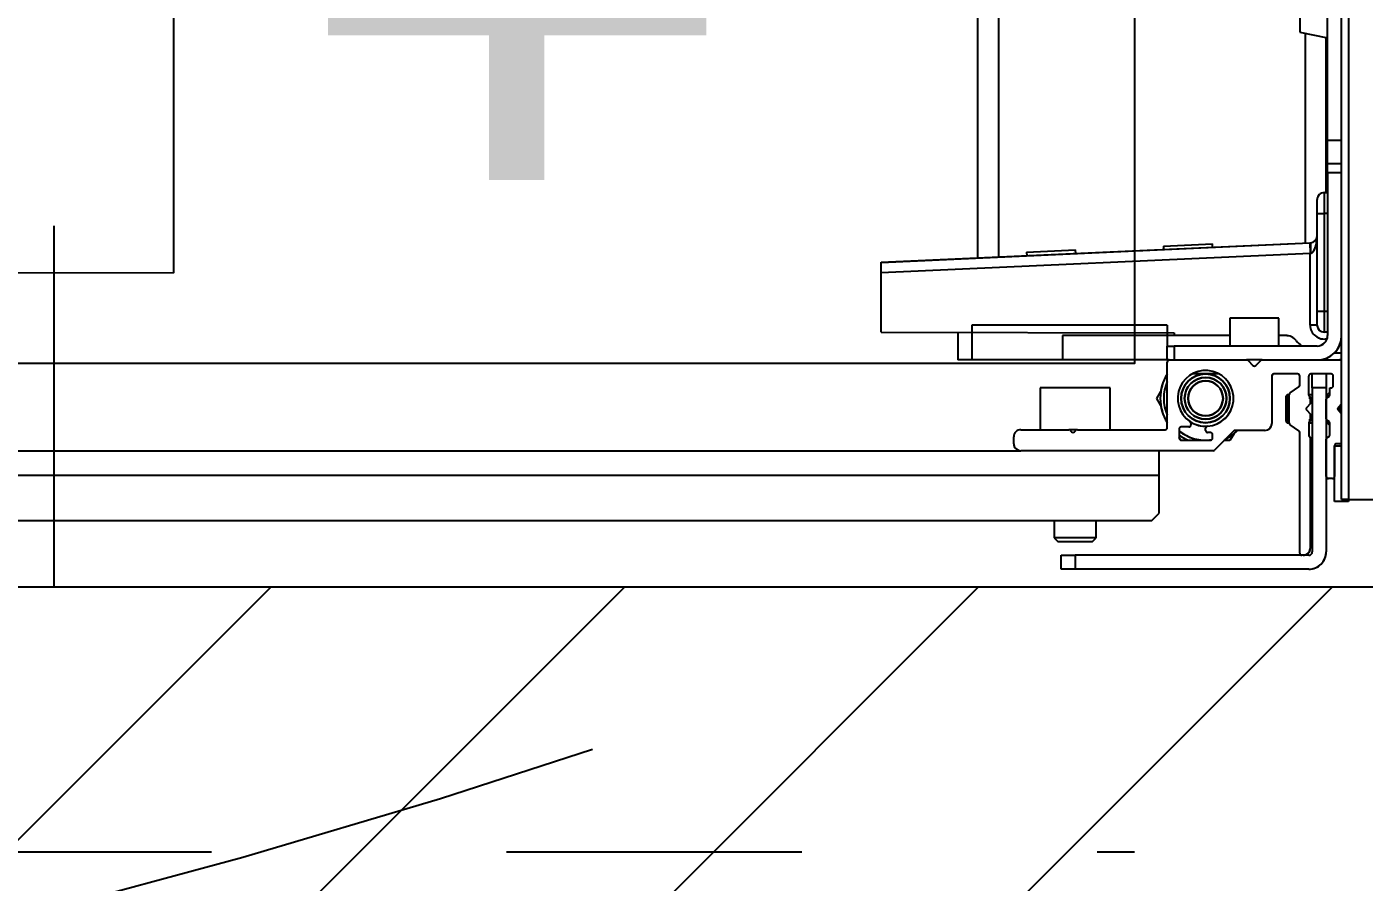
# Model space of a CAD drawing. Extents: x -2932 to 12371, y 2178 to 6224.
# Drawn here: x 5270.55 to 5289.73, y 4296.15 to 4308.42 of the extents above; entities that cross this region are included whole.
import ezdxf
from ezdxf import colors
from ezdxf.entities.mleader import LeaderData, LeaderLine
from ezdxf.math import Vec2, Vec3

# ---------------------------------------------------------------- set-up
doc = ezdxf.new("R2010")
doc.units = 0
doc.header["$PDMODE"] = 67
for name, pattern in [('ACAD_ISO02W100', [15, 12, -3]), ('prlm_ef', [0.165, 0.1, -0.065]), ('prlm_vmc', [0.282222, 0.141111, -0.141111]), ('Style de ligne -1', [0.41664, 0.20828, -0.20836])]:
    doc.linetypes.add(name, pattern=pattern)
doc.layers.get('0').update_dxf_attribs({"color": 252})
doc.layers.add('_GAZELEC-BOITE INCORPO', color=36, linetype='Continuous', lineweight=18)
doc.layers.add('_GAZELEC-RESERVATION', color=1, linetype='Continuous', lineweight=18)
for name, color, linetype in [('_GAZELEC-EAU CHAUDE', 1, 'Continuous'), ('B aménagement intérieur', 252, 'Continuous'), ('B GÈnÈral_Hatch', 252, 'Continuous'), ('B Général', 252, 'Continuous'), ('C ANNOTATIONS-prestations', 252, 'Continuous'), ('GAZ-GAZ N-1', 202, 'Continuous'), ('MTI900_Alu', 252, 'Continuous'), ('prlm-CHAUFF', 30, 'Continuous'), ('prlm-EAU-EF', 161, 'Continuous'), ('prlm-MOD', 64, 'Continuous')]:
    doc.layers.add(name, color=color, linetype=linetype)
doc.layers.add('prlm-ZEROPLOT', color=254, linetype='Continuous', plot=False)
doc.styles.add('Arial', font='arial.ttf')
doc.styles.add('prlm-chauff', font='trebucbi.ttf', dxfattribs={"height": 18})
doc.styles.get("Standard").update_dxf_attribs({"font": 'isocp.shx', "height": 15})
doc.dimstyles.new('200', dxfattribs={"dimscale": 0.1, "dimtxt": 150, "dimasz": 25, "dimexe": 50, "dimexo": 50, "dimgap": 20, "dimtad": 1, "dimdec": 0, "dimdsep": 46, "dimtxsty": 'Arial', "dimblk1": 'DOTBLANK', "dimblk2": 'DOTBLANK', "dimsah": 1, "dimcen": 25, "dimclrd": 5, "dimclre": 5, "dimadec": 0, "dimazin": 0, "dimtfac": 1, "dimtdec": 0, "dimtmove": 0, "dimatfit": 3, "dimldrblk": 'DOTBLANK', "dimfxl": 50, "dimtolj": 1, "dimtzin": 0, "dimarcsym": 0})

# ---------------------------------------------------------------- blocks, each defined once
blk = doc.blocks.new('A n1.Groupe-6-1')
at = {"layer": 'B Général', "linetype": 'Style de ligne -1', "ltscale": 25.4, "flags": 128}
blk.add_lwpolyline([(-35.4, 7.6), (35.6, 7.6), (35.6, -32.4), (-35.4, -32.4)], close=True, dxfattribs=at)
blk = doc.blocks.new('A n1.WC-plan-PMR')
at = {"layer": 'B Général'}
blk.add_blockref('A n1.Groupe-6-1', (0, 0), dxfattribs=at)
blk = doc.blocks.new('A n1.T3 A 102 (2D)')
at = {"layer": 'B Général', "xscale": -1}
blk.add_blockref('A n1.WC-plan-PMR', (-390.925, -369.044), dxfattribs=at)
blk = doc.blocks.new('A n1.G 100_80')
at = {"layer": 'B Général', "linetype": 'Continuous', "flags": 128}
blk.add_lwpolyline([(9.5, -45), (9.5, 45), (48.52, 45), (48.52, -45)], close=True, dxfattribs=at)
at = {"layer": 'C ANNOTATIONS-prestations'}
for p, q in [((43.05, 44.75), (42.85, 44.75)), ((42.85, 44.75), (42.85, 44.55)), ((46.4, 44.75), (43.05, 44.75)), ((43.05, 44.55), (43.05, 44.75)), ((42.85, 44.55), (43.05, 44.55)), ((46.4, 44.55), (43.05, 44.55)), ((46.27, 44.52), (46.27, 42.791)), ((46.32, 44.55), (46.3, 44.55)), ((46.45, 42.15), (46.45, 44.5)), ((46.65, 42.15), (46.65, 44.5)), ((42.75, 44.3), (42.8, 44.35)), ((43.35, 44.3), (42.75, 44.3)), ((42.75, 44.05), (42.75, 44.3)), ((42.8, 44.35), (43.3, 44.35)), ((43.3, 44.35), (43.35, 44.3)), ((43.35, 44.3), (43.35, 44.05)), ((46.42, 42.855), (46.42, 44.45)), ((13.65, 44.05), (44.15, 44.05)), ((44.15, 44.05), (44.25, 43.95)), ((44.25, 43.4), (44.25, 43.95)), ((46.97, 43.78), (46.77, 43.78)), ((46.77, 43.78), (46.77, 42.98)), ((46.87, 43.75), (46.87, -43.75)), ((46.97, 43.75), (46.87, 43.75)), ((46.97, 43.75), (46.97, 43.78)), ((46.97, -43.75), (46.97, 43.75)), ((46.97, 43.75), (47.42, 43.75)), ((13.55, 43.4), (44.25, 43.4)), ((44.25, 43.05), (44.25, 43.4)), ((46.65, 43.42), (46.65, 42.885)), ((46.74, 43.45), (46.68, 43.45)), ((46.77, 42.98), (46.77, 43.42)), ((15.5, 43.05), (42.27, 43.05)), ((45.028, 43.05), (42.27, 43.05)), ((45.321, 42.769), (45.049, 43.041)), ((46.77, 42.98), (46.87, 42.98)), ((42.17, 42.95), (42.17, 42.85)), ((42.979, 42.759), (42.999, 42.779)), ((43.041, 42.779), (43.061, 42.759)), ((44.566, 42.9), (44.54, 42.854)), ((44.54, 42.74), (44.54, 42.87)), ((44.57, 42.9), (44.99, 42.9)), ((44.92, 42.76), (44.92, 42.729)), ((44.99, 42.79), (44.95, 42.79)), ((45.02, 42.87), (45.02, 42.82)), ((45.27, 42.906), (45.184, 42.906)), ((45.328, 42.806), (45.27, 42.906)), ((45.77, 42.76), (45.342, 42.76)), ((46.257, 42.766), (46.133, 42.679)), ((46.4, 42.653), (46.4, 42.827)), ((46.7, 42.826), (46.7, 42.654)), ((46.84, 42.95), (46.8, 42.95)), ((42.27, 42.75), (42.958, 42.75)), ((42.55, 42.15), (42.55, 42.75)), ((43.082, 42.75), (42.958, 42.75)), ((43.082, 42.75), (44.34, 42.75)), ((43.55, 42.75), (43.55, 42.15)), ((44.37, 42.72), (44.37, 41.78)), ((44.68, 42.71), (44.57, 42.71)), ((44.71, 42.657), (44.71, 42.68)), ((45.87, 41.98), (45.87, 42.66)), ((46.07, 42.63), (46.09, 42.65)), ((46.07, 42.27), (46.07, 42.63)), ((46.07, 42.607), (46.12, 42.607)), ((46.09, 42.25), (46.09, 42.65)), ((46.09, 42.65), (46.12, 42.65)), ((46.12, 42.654), (46.12, 42.246)), ((46.4, 42.65), (46.45, 42.65)), ((46.4, 42.607), (46.45, 42.607)), ((46.42, 42.521), (46.42, 42.625)), ((46.65, 42.595), (46.65, 42.31)), ((46.661, 42.651), (46.7, 42.69)), ((46.661, 42.618), (46.661, 42.651)), ((44.278, 42.4), (44.22, 42.3)), ((46.371, 42.471), (46.42, 42.521)), ((46.42, 42.379), (46.371, 42.429)), ((46.42, 42.28), (46.42, 42.379)), ((46.821, 42.471), (46.87, 42.521)), ((46.87, 42.379), (46.821, 42.429)), ((46.835, 42.414), (46.835, 42.486)), ((44.22, 42.3), (44.278, 42.2)), ((46.07, 42.293), (46.12, 42.293)), ((46.09, 42.25), (46.07, 42.27)), ((46.12, 42.25), (46.09, 42.25)), ((46.133, 42.221), (46.257, 42.134)), ((46.4, 42.293), (46.45, 42.293)), ((46.4, 42.252), (46.4, 41.98)), ((46.45, 42.25), (46.4, 42.25)), ((46.661, 42.25), (46.661, 42.287)), ((46.7, 42.21), (46.661, 42.25)), ((46.7, 42.251), (46.7, 42.15)), ((43.55, 42.15), (42.55, 42.15)), ((46.27, 42.109), (46.27, 41.98)), ((46.65, 42.15), (46.45, 42.15)), ((46.45, 42.15), (46.45, 41.95)), ((46.65, 41.95), (46.65, 42.15)), ((46.7, 42.15), (46.72, 42.15)), ((46.75, 42.12), (46.75, 41.98)), ((45.114, 41.95), (44.726, 41.95)), ((45.529, 41.759), (45.599, 41.829)), ((45.641, 41.829), (45.711, 41.759)), ((46.24, 41.95), (45.9, 41.95)), ((46.72, 41.95), (46.43, 41.95)), ((41.57, 41.75), (41.37, 41.75)), ((41.37, 41.354), (41.37, 41.75)), ((42.87, 41.75), (41.57, 41.75)), ((41.57, 41.25), (41.57, 41.75)), ((44.37, 41.75), (42.87, 41.75)), ((42.87, 41.4), (42.87, 41.75)), ((44.4, 41.75), (44.37, 41.75)), ((44.37, 41.75), (44.37, 41.55)), ((44.4, 41.75), (45.508, 41.75)), ((44.47, 41.55), (44.47, 41.75)), ((45.732, 41.75), (45.508, 41.75)), ((45.732, 41.75), (46.84, 41.75)), ((46.87, 41.65), (46.765, 41.65)), ((46.87, 41.75), (46.84, 41.75)), ((44.37, 41.4), (44.37, 41.55)), ((44.37, 41.55), (44.47, 41.55)), ((46.52, 41.55), (44.47, 41.55)), ((45.27, 41.15), (45.27, 41.55)), ((45.97, 41.55), (45.97, 41.15)), ((40.27, 41.351), (44.47, 41.36)), ((40.27, 41.351), (40.27, 40.5)), ((44.37, 41.25), (41.57, 41.25)), ((44.37, 41.4), (42.87, 41.4)), ((44.37, 41.25), (44.37, 41.4)), ((45.27, 41.4), (44.37, 41.4)), ((44.47, 41.36), (44.472, 41.4)), ((46.067, 41.4), (45.97, 41.4)), ((46.42, 41.25), (46.42, 40.221)), ((46.52, 41.25), (46.42, 41.25)), ((46.52, 41.25), (46.52, 41.05)), ((46.67, 41.35), (46.62, 41.35)), ((46.62, 41.05), (46.62, 41.35)), ((46.67, 39.067), (46.67, 41.4)), ((45.97, 41.15), (45.27, 41.15)), ((46.52, 41.05), (46.52, 39.65)), ((46.52, 41.05), (46.62, 41.05)), ((46.62, 41.05), (46.67, 41.05)), ((46.62, 39.65), (46.62, 41.05)), ((46.42, 40.221), (40.27, 40.5)), ((40.27, 40.5), (40.27, 40.35)), ((40.27, 40.35), (46.413, 40.071)), ((41.65, 2.775), (41.65, 40.287)), ((41.95, 2.775), (41.95, 40.274)), ((42.354, 40.205), (42.357, 40.255)), ((42.354, 40.205), (43.056, 40.173)), ((43.058, 40.223), (43.056, 40.173)), ((44.316, 40.116), (44.319, 40.166)), ((44.316, 40.116), (45.018, 40.084)), ((45.02, 40.134), (45.018, 40.084)), ((46.413, 40.071), (46.42, 40.221)), ((46.425, 40.22), (46.42, 40.221)), ((46.35, 37.066), (46.35, 40.074)), ((46.413, 40.071), (46.425, 40.07)), ((46.52, 39.65), (46.52, 39.45)), ((46.52, 39.65), (46.62, 39.65)), ((46.67, 39.65), (46.62, 39.65)), ((46.62, 39.35), (46.62, 39.65)), ((46.62, 39.35), (46.67, 39.35)), ((46.65, 39.35), (46.65, 37.126)), ((46.87, 39.067), (46.67, 39.067)), ((46.67, 39.067), (46.67, 38.932)), ((46.67, 38.932), (46.67, 38.6)), ((46.67, 38.932), (46.87, 38.932)), ((46.67, 38.6), (46.67, 34.5)), ((46.67, 38.6), (46.87, 38.6)), ((46.27, 37.05), (46.67, 37.13)), ((46.27, 36.6), (46.27, 37.05))]:
    blk.add_line(p, q, dxfattribs=at)
at = {"layer": 'C ANNOTATIONS-prestations', "flags": 128}
for points in [[(46.4, 44.75, -0.198912), (46.577, 44.677, -0.198912), (46.65, 44.5)], [(46.27, 44.52, -0.198912), (46.279, 44.541, -0.198912), (46.3, 44.55)], [(46.32, 44.55, -0.198912), (46.391, 44.521, -0.198912), (46.42, 44.45)], [(46.4, 44.55, -0.198912), (46.435, 44.535, -0.198912), (46.45, 44.5)], [(46.65, 43.42, -0.198912), (46.659, 43.441, -0.198912), (46.68, 43.45)], [(46.74, 43.45, -0.198912), (46.761, 43.441, -0.198912), (46.77, 43.42)], [(42.17, 42.95, -0.198912), (42.199, 43.021, -0.198912), (42.27, 43.05)], [(45.028, 43.05, -0.098491), (45.039, 43.048, -0.098491), (45.049, 43.041)], [(46.8, 42.95, -0.198912), (46.779, 42.959, -0.198912), (46.77, 42.98)], [(42.27, 42.75, -0.198912), (42.199, 42.779, -0.198912), (42.17, 42.85)], [(42.999, 42.779, -0.198912), (43.02, 42.788, -0.198912), (43.041, 42.779)], [(44.54, 42.87, -0.198912), (44.549, 42.891, -0.198912), (44.57, 42.9)], [(44.54, 42.764, -0.104675), (44.761, 42.879, -0.104675), (45.009, 42.893)], [(44.54, 42.827, -0.02871), (44.603, 42.867, -0.02871), (44.67, 42.9)], [(44.92, 42.76, -0.198912), (44.929, 42.781, -0.198912), (44.95, 42.79)], [(44.99, 42.9, -0.198912), (45.011, 42.891, -0.198912), (45.02, 42.87)], [(45.02, 42.82, -0.198912), (45.011, 42.799, -0.198912), (44.99, 42.79)], [(45.207, 42.883, -0.041018), (45.298, 42.829, -0.041018), (45.379, 42.76)], [(45.342, 42.76, -0.098491), (45.331, 42.762, -0.098491), (45.321, 42.769)], [(45.77, 42.76, -0.198912), (45.841, 42.731, -0.198912), (45.87, 42.66)], [(46.27, 42.791, -0.120588), (46.267, 42.777, -0.120588), (46.257, 42.766)], [(46.4, 42.827, -0.155096), (46.406, 42.844, -0.155096), (46.42, 42.855)], [(46.675, 42.855, -0.17724), (46.657, 42.866, -0.17724), (46.65, 42.885)], [(46.675, 42.855, -0.17724), (46.693, 42.845, -0.17724), (46.7, 42.826)], [(46.84, 42.95, -0.198912), (46.861, 42.941, -0.198912), (46.87, 42.92)], [(42.979, 42.759, -0.098491), (42.969, 42.752, -0.098491), (42.958, 42.75)], [(43.082, 42.75, -0.098491), (43.071, 42.752, -0.098491), (43.061, 42.759)], [(44.37, 41.954, -0.14145), (44.27, 42.3, -0.14145), (44.37, 42.646)], [(44.34, 42.75, -0.198912), (44.361, 42.741, -0.198912), (44.37, 42.72)], [(44.948, 42.699, -0.366532), (45.318, 42.338, -0.366532), (45.023, 41.914, -0.366532), (44.556, 42.135, -0.366532), (44.697, 42.632)], [(44.57, 42.71, -0.198912), (44.549, 42.719, -0.198912), (44.54, 42.74)], [(44.68, 42.71, -0.198912), (44.701, 42.701, -0.198912), (44.71, 42.68)], [(44.697, 42.632, -0.082935), (44.817, 42.687, -0.082935), (44.948, 42.699)], [(44.71, 42.657, -0.122946), (44.706, 42.643, -0.122946), (44.697, 42.632)], [(44.948, 42.699, -0.189855), (44.928, 42.709, -0.189855), (44.92, 42.729)], [(46.12, 42.654, -0.120588), (46.123, 42.668, -0.120588), (46.133, 42.679)], [(46.42, 42.625, -0.155096), (46.406, 42.636, -0.155096), (46.4, 42.653)], [(46.661, 42.651, -0.013224), (46.655, 42.65, -0.013224), (46.65, 42.65)], [(46.65, 42.595, -0.17724), (46.657, 42.614, -0.17724), (46.675, 42.625)], [(46.7, 42.654, -0.17724), (46.693, 42.635, -0.17724), (46.675, 42.625)], [(44.37, 42.06, -0.103148), (44.32, 42.3, -0.103148), (44.37, 42.54)], [(46.371, 42.429, -0.198912), (46.362, 42.45, -0.198912), (46.371, 42.471)], [(46.821, 42.429, -0.198912), (46.812, 42.45, -0.198912), (46.821, 42.471)], [(46.133, 42.221, -0.120588), (46.123, 42.232, -0.120588), (46.12, 42.246)], [(46.4, 42.252, -0.155096), (46.406, 42.269, -0.155096), (46.42, 42.28)], [(46.675, 42.28, -0.17724), (46.657, 42.291, -0.17724), (46.65, 42.31)], [(46.65, 42.25, -0.013224), (46.655, 42.25, -0.013224), (46.661, 42.25)], [(46.675, 42.28, -0.17724), (46.693, 42.27, -0.17724), (46.7, 42.251)], [(46.257, 42.134, -0.120588), (46.267, 42.123, -0.120588), (46.27, 42.109)], [(46.72, 42.15, -0.198912), (46.741, 42.141, -0.198912), (46.75, 42.12)], [(45.599, 41.829, -0.198912), (45.62, 41.838, -0.198912), (45.641, 41.829)], [(45.9, 41.95, -0.198912), (45.879, 41.959, -0.198912), (45.87, 41.98)], [(46.27, 41.98, -0.198912), (46.261, 41.959, -0.198912), (46.24, 41.95)], [(46.43, 41.95, -0.198912), (46.409, 41.959, -0.198912), (46.4, 41.98)], [(46.75, 41.98, -0.198912), (46.741, 41.959, -0.198912), (46.72, 41.95)], [(44.4, 41.75, -0.198912), (44.379, 41.759, -0.198912), (44.37, 41.78)], [(45.529, 41.759, -0.098491), (45.519, 41.752, -0.098491), (45.508, 41.75)], [(45.732, 41.75, -0.098491), (45.721, 41.752, -0.098491), (45.711, 41.759)], [(46.52, 41.75, -0.198912), (46.767, 41.648, -0.198912), (46.87, 41.4)], [(46.87, 41.78, -0.198912), (46.861, 41.759, -0.198912), (46.84, 41.75)], [(46.22, 41.472, -0.109774), (46.151, 41.419, -0.109774), (46.067, 41.4)], [(46.22, 41.472, -0.028434), (46.259, 41.513, -0.028434), (46.302, 41.55)], [(46.42, 41.25, -0.227222), (46.495, 41.406, -0.227222), (46.663, 41.445)], [(46.52, 41.55, -0.198912), (46.626, 41.506, -0.198912), (46.67, 41.4)], [(46.52, 41.25, -0.198912), (46.549, 41.321, -0.198912), (46.62, 41.35)], [(46.425, 40.07, -0.193016), (46.492, 40.04, -0.193016), (46.52, 39.97)], [(46.62, 39.35, -0.198912), (46.549, 39.379, -0.198912), (46.52, 39.45)]]:
    blk.add_lwpolyline(points, format="xyb", dxfattribs=at)
at = {"layer": 'C ANNOTATIONS-prestations'}
for radius in [0.35, 0.3, 0.25]:
    blk.add_circle((44.92, 42.3), radius, dxfattribs=at)
for points, knots in [([(46.425, 40.07), (46.424, 40.07), (46.424, 40.071), (46.424, 40.072), (46.423, 40.074), (46.422, 40.083), (46.422, 40.103), (46.422, 40.13), (46.423, 40.182), (46.424, 40.218), (46.424, 40.219), (46.425, 40.22)], [0, 0, 0, 1, 2, 3, 4, 5, 6, 7, 8, 8, 9, 9, 9]), ([(46.425, 40.22), (46.425, 40.22), (46.437, 40.218), (46.454, 40.206), (46.467, 40.191), (46.48, 40.171), (46.491, 40.146), (46.501, 40.117), (46.513, 40.068), (46.52, 40.004), (46.52, 39.975), (46.52, 39.972), (46.52, 39.97)], [0, 0, 0, 1, 2, 3, 4, 5, 6, 7, 8, 9, 9, 10, 10, 10])]:
    blk.add_open_spline(points, degree=2, knots=knots, dxfattribs=at)
blk = doc.blocks.new('xi.thema+')
at = {"layer": 'prlm-CHAUFF', "color": 0}
blk.add_lwpolyline([(-20.9, 0), (-20.9, 34.4), (20.9, 34.4), (20.9, 0)], close=True, dxfattribs=at)
at = {"layer": 'prlm-CHAUFF', "color": 7, "linetype": 'prlm_vmc', "ltscale": 30}
blk.add_lwpolyline([(27.9, 0), (27.9, 34.4)], dxfattribs=at)
at = {"layer": 'prlm-CHAUFF', "color": 0, "insert": (0, 25.539), "char_height": 8, "width": 7.19706, "attachment_point": 5, "style": 'prlm-chauff'}
blk.add_mtext('thema+', dxfattribs=at)
blk = doc.blocks.new('A n0.MTI900_Alu_390')
at = {"layer": 'MTI900_Alu', "color": 1, "linetype": 'Continuous'}
for p, q in [((-4.405, -0.415), (-4.405, -3.465)), ((-4.34, -0.405), (-4.34, -3.475)), ((-4.305, -0.6), (-4.305, -3.277)), ((-4.1351, -3.077), (-4.136, -3.497)), ((-4.1351, -3.077), (-4.05, -3.077)), ((-4.0221, -3.692), (-4.05, -3.077)), ((-4.05, -3.077), (-4.035, -3.077)), ((-4.035, -3.077), (-4.0071, -3.6913)), ((-4.175, -3.207), (-4.175, -3.187)), ((-4.1353, -3.187), (-4.175, -3.187)), ((-4.175, -3.337), (-4.175, -3.207)), ((-4.125, -3.207), (-4.175, -3.207)), ((-4.125, -3.487), (-4.125, -3.207)), ((-0.2775, -3.215), (-4.0287, -3.215)), ((-0.2775, -3.245), (-4.0274, -3.245)), ((-4.305, -3.5528), (-4.305, -3.277)), ((-4.295, -3.267), (-4.285, -3.267)), ((-4.275, -3.277), (-4.275, -3.3458)), ((-4.0205, -3.2854), (-4.0255, -3.2857)), ((-4.0205, -3.2854), (-4.0173, -3.3556)), ((-4.215, -3.305), (-4.275, -3.305)), ((-4.215, -3.405), (-4.215, -3.305)), ((-4.475, -3.355), (-4.475, -3.335)), ((-4.475, -3.335), (-4.455, -3.335)), ((-4.455, -3.335), (-4.455, -3.355)), ((-4.43, -3.325), (-4.435, -3.33)), ((-4.435, -3.33), (-4.435, -3.38)), ((-4.43, -3.385), (-4.43, -3.325)), ((-4.405, -3.325), (-4.43, -3.325)), ((-4.475, -3.69), (-4.475, -3.355)), ((-4.455, -3.355), (-4.475, -3.355)), ((-4.455, -3.69), (-4.455, -3.355)), ((-4.2759, -3.3479), (-4.2779, -3.3499)), ((-4.2779, -3.3541), (-4.2759, -3.3561)), ((-4.275, -3.3582), (-4.275, -3.3458)), ((-4.175, -3.487), (-4.175, -3.337)), ((-4.14, -3.337), (-4.175, -3.337)), ((-4.14, -3.487), (-4.14, -3.337)), ((-4.275, -3.3582), (-4.275, -3.484)), ((-4.0223, -3.3558), (-4.0173, -3.3556)), ((-4.435, -3.38), (-4.43, -3.385)), ((-4.43, -3.385), (-4.405, -3.385)), ((-4.275, -3.405), (-4.215, -3.405)), ((-4.405, -3.465), (-4.395, -3.475)), ((-4.34, -3.475), (-4.395, -3.475)), ((-4.305, -3.475), (-4.34, -3.475)), ((-4.272, -3.487), (-4.178, -3.487)), ((-4.24, -3.4778), (-4.23, -3.472)), ((-4.23, -3.472), (-4.22, -3.4778)), ((-4.175, -3.49), (-4.175, -3.487)), ((-4.175, -3.487), (-4.155, -3.487)), ((-4.14, -3.487), (-4.155, -3.487)), ((-4.155, -3.487), (-4.155, -3.497)), ((-4.125, -3.487), (-4.14, -3.487)), ((-4.14, -3.577), (-4.14, -3.487)), ((-4.0116, -3.4816), (-4.0166, -3.4819)), ((-4.0116, -3.4816), (-4.0084, -3.5518)), ((-4.29, -3.5066), (-4.2854, -3.504)), ((-4.29, -3.507), (-4.29, -3.549)), ((-4.274, -3.504), (-4.287, -3.504)), ((-4.271, -3.518), (-4.271, -3.507)), ((-4.175, -3.49), (-4.175, -3.6008)), ((-4.155, -3.497), (-4.175, -3.497)), ((-4.155, -3.702), (-4.155, -3.497)), ((-4.136, -3.497), (-4.14, -3.4972)), ((-4.2657, -3.521), (-4.268, -3.521)), ((-4.195, -3.5614), (-4.195, -3.5226)), ((-4.279, -3.549), (-4.279, -3.545)), ((-4.276, -3.542), (-4.2729, -3.542)), ((-4.2769, -3.5821), (-4.3041, -3.5549)), ((-4.287, -3.552), (-4.282, -3.552)), ((-4.0134, -3.552), (-4.0084, -3.5518)), ((-4.2906, -3.577), (-4.2906, -3.5684)), ((-4.2806, -3.5828), (-4.2906, -3.577)), ((-4.276, -3.627), (-4.276, -3.5842)), ((-4.115, -3.577), (-4.155, -3.577)), ((-4.115, -3.647), (-4.115, -3.577)), ((-4.1759, -3.6029), (-4.1829, -3.6099)), ((-4.175, -3.6232), (-4.175, -3.6008)), ((-4.1829, -3.6141), (-4.1759, -3.6211)), ((-4.175, -3.6232), (-4.175, -3.734)), ((-4.198, -3.637), (-4.266, -3.637)), ((-4.195, -3.674), (-4.195, -3.64)), ((-4.2654, -3.662), (-4.2246, -3.662)), ((-4.263, -3.657), (-4.265, -3.659)), ((-4.225, -3.659), (-4.265, -3.659)), ((-4.265, -3.659), (-4.265, -3.662)), ((-4.227, -3.657), (-4.263, -3.657)), ((-4.2607, -3.657), (-4.2607, -3.662)), ((-4.2293, -3.657), (-4.2293, -3.662)), ((-4.225, -3.659), (-4.227, -3.657)), ((-4.225, -3.662), (-4.225, -3.659)), ((-4.155, -3.647), (-4.115, -3.647)), ((-4.14, -3.6567), (-4.14, -3.647)), ((-4.455, -3.682), (-4.455, -3.68)), ((-4.452, -3.677), (-4.2791, -3.677)), ((-4.2766, -3.6757), (-4.2679, -3.6633)), ((-4.2221, -3.6633), (-4.2134, -3.6757)), ((-4.2109, -3.677), (-4.198, -3.677)), ((-3.705, -3.677), (-3.713, -3.717)), ((-3.66, -3.677), (-3.705, -3.677)), ((-4.215, -3.695), (-4.45, -3.695)), ((-4.2855, -3.692), (-4.445, -3.692)), ((-4.2653, -3.69), (-4.2827, -3.69)), ((-4.265, -3.69), (-4.265, -3.695)), ((-4.2521, -3.692), (-4.2625, -3.692)), ((-4.2607, -3.69), (-4.2607, -3.695)), ((-4.2471, -3.6871), (-4.2521, -3.692)), ((-4.2379, -3.692), (-4.2429, -3.6871)), ((-4.228, -3.692), (-4.2379, -3.692)), ((-4.2293, -3.69), (-4.2293, -3.695)), ((-4.2252, -3.69), (-4.198, -3.69)), ((-4.225, -3.695), (-4.225, -3.69)), ((-4.215, -3.715), (-4.215, -3.695)), ((-4.215, -3.695), (-4.195, -3.695)), ((-4.195, -3.722), (-4.195, -3.693)), ((-4.125, -3.692), (-4.0221, -3.692)), ((-4.125, -3.702), (-4.125, -3.692)), ((-4.0071, -3.6913), (-4.0221, -3.692)), ((-4.022, -3.6925), (-4.0221, -3.692)), ((-3.7066, -3.685), (-4.0074, -3.685)), ((-4.0071, -3.6913), (-4.007, -3.6925)), ((-4.215, -3.715), (-4.45, -3.715)), ((-4.345, -3.724), (-4.345, -3.718)), ((-4.342, -3.715), (-4.2885, -3.715)), ((-4.2651, -3.7161), (-4.269, -3.72)), ((-4.2618, -3.7161), (-4.2651, -3.7161)), ((-4.2595, -3.715), (-4.231, -3.715)), ((-4.2249, -3.7161), (-4.2287, -3.7161)), ((-4.221, -3.72), (-4.2249, -3.7161)), ((-4.195, -3.715), (-4.215, -3.715)), ((-3.9067, -3.717), (-4.14, -3.717)), ((-4.135, -3.717), (-4.135, -3.712)), ((-4.105, -3.712), (-4.135, -3.712)), ((-4.125, -3.702), (-4.105, -3.702)), ((-4.105, -3.702), (-3.965, -3.702)), ((-4.105, -3.702), (-4.105, -3.712)), ((-4.105, -3.712), (-4.105, -3.717)), ((-3.965, -3.712), (-4.105, -3.712)), ((-3.965, -3.702), (-3.945, -3.702)), ((-3.965, -3.702), (-3.965, -3.712)), ((-3.965, -3.717), (-3.965, -3.712)), ((-3.935, -3.712), (-3.965, -3.712)), ((-3.935, -3.712), (-3.935, -3.717)), ((-3.935, -3.715), (-3.7126, -3.715)), ((-3.9067, -3.737), (-3.9067, -3.717)), ((-3.9067, -3.717), (-3.8932, -3.717)), ((-3.8932, -3.717), (-3.86, -3.717)), ((-3.8932, -3.717), (-3.8932, -3.737)), ((-3.86, -3.717), (-3.45, -3.717)), ((-3.86, -3.717), (-3.86, -3.737)), ((-4.378, -3.747), (-4.378, -3.727)), ((-4.378, -3.727), (-4.298, -3.727)), ((-4.375, -3.737), (4.375, -3.737)), ((-4.375, -3.747), (-4.375, -3.737)), ((-4.298, -3.727), (-4.342, -3.727)), ((-4.298, -3.727), (-4.298, -3.737)), ((-4.295, -3.734), (-4.295, -3.73)), ((-4.2826, -3.72), (-4.2654, -3.72)), ((-4.2471, -3.7321), (-4.2521, -3.737)), ((-4.2414, -3.7335), (-4.2486, -3.7335)), ((-4.2379, -3.737), (-4.2429, -3.7321)), ((-4.2251, -3.72), (-4.215, -3.72)), ((-4.215, -3.72), (-4.215, -3.722)), ((-4.212, -3.725), (-4.198, -3.725)), ((-4.175, -3.737), (-4.175, -3.734)), ((-4.165, -3.737), (-4.165, -3.7265)), ((-4.375, -3.747), (-4.378, -3.747)), ((4.375, -3.747), (-4.375, -3.747)), ((-4.375, -3.747), (-4.375, -3.792))]:
    blk.add_line(p, q, dxfattribs=at)
for radius in [0.035, 0.03, 0.025]:
    blk.add_circle((-4.23, -3.542), radius, dxfattribs=at)
for centre, radius, start, end in [((-4.295, -3.277), 0.01, 90, 180), ((-4.285, -3.277), 0.01, 0, 90), ((-4.2758, -3.352), 0.003, 135, 225), ((-4.278, -3.3458), 0.003, 315, 0), ((-4.278, -3.3582), 0.003, 0, 45), ((-4.272, -3.484), 0.003, 180, 270), ((-4.23, -3.542), 0.065, 57.7958, 122.2042), ((-4.23, -3.542), 0.06, 66.4435, 113.5565), ((-4.178, -3.49), 0.003, 0, 90), ((-4.287, -3.507), 0.003, 90, 180), ((-4.23, -3.542), 0.06, 140.7035, 188.509), ((-4.23, -3.542), 0.065, 144.2242, 157.3801), ((-4.274, -3.507), 0.003, 0, 90), ((-4.23, -3.542), 0.04, 184.0006, 146.0728), ((-4.268, -3.518), 0.003, 180, 270), ((-4.23, -3.542), 0.04, 146.0728, 184.0006), ((-4.2657, -3.518), 0.003, 270, 326.0728), ((-4.276, -3.545), 0.003, 90, 180), ((-4.2729, -3.545), 0.003, 4.0006, 90), ((-4.302, -3.5528), 0.003, 180, 225), ((-4.287, -3.549), 0.003, 180, 270), ((-4.282, -3.549), 0.003, 270, 0), ((-4.23, -3.542), 0.065, 206.162, 224.9525), ((-4.279, -3.5842), 0.003, 0, 45), ((-4.178, -3.6008), 0.003, 315, 0), ((-4.1808, -3.612), 0.003, 135, 225), ((-4.178, -3.6232), 0.003, 0, 45), ((-4.266, -3.627), 0.01, 180, 270), ((-4.198, -3.64), 0.003, 0, 90), ((-4.2654, -3.665), 0.003, 90, 145.008), ((-4.2246, -3.665), 0.003, 34.992, 90), ((-4.16, -3.6567), 0.02, 309.8841, 0), ((-4.452, -3.68), 0.003, 90, 180), ((-4.2791, -3.674), 0.003, 270, 325.008), ((-4.2109, -3.674), 0.003, 214.992, 270), ((-4.198, -3.674), 0.003, 270, 0), ((-4.1151, -3.7104), 0.05, 129.8841, 142.9139), ((-4.45, -3.69), 0.025, 180, 270), ((-4.445, -3.682), 0.01, 180, 270), ((-4.45, -3.69), 0.005, 180, 270), ((-4.2827, -3.693), 0.003, 90, 160.5288), ((-4.2653, -3.693), 0.003, 19.4712, 90), ((-4.245, -3.6892), 0.003, 45, 135), ((-4.2252, -3.693), 0.003, 90, 160.5288), ((-4.198, -3.693), 0.003, 0, 90), ((-4.125, -3.712), 0.02, 90, 192.412), ((-3.997, -3.692), 0.01, 182.6026, 270), ((-4.342, -3.718), 0.003, 90, 180), ((-4.2885, -3.718), 0.003, 9.5941, 90), ((-4.2826, -3.717), 0.003, 189.5941, 270), ((-4.2654, -3.717), 0.003, 270, 350.4059), ((-4.275, -3.715), 0.01, 353.9388, 0), ((-4.2595, -3.718), 0.003, 90, 170.4059), ((-4.231, -3.718), 0.003, 9.5941, 90), ((-4.2251, -3.717), 0.003, 189.5941, 270), ((-4.215, -3.715), 0.01, 180, 186.0612), ((-4.14, -3.702), 0.035, 180, 270), ((-4.14, -3.702), 0.015, 180, 270), ((-4.125, -3.712), 0.01, 90, 180), ((-3.945, -3.712), 0.01, 0, 90), ((-4.342, -3.724), 0.003, 180, 270), ((-4.298, -3.73), 0.003, 0, 90), ((-4.292, -3.734), 0.003, 180, 270), ((-4.245, -3.7342), 0.003, 45, 135), ((-4.212, -3.722), 0.003, 180, 270), ((-4.198, -3.722), 0.003, 270, 0), ((-4.178, -3.734), 0.003, 270, 0)]:
    blk.add_arc(centre, radius, start, end, dxfattribs=at)
for centre, major_axis, ratio, start_param, end_param in [((-4.022, -3.6931), (0.015, 0.0007), 0.045361, 0, 1.568734), ((-3.997, -3.692), (0.025, 0), 0.4, 3.187016, 4.712389)]:
    blk.add_ellipse(centre, major_axis=major_axis, ratio=ratio, start_param=start_param, end_param=end_param, dxfattribs=at)
blk = doc.blocks.new('xi.uta-yzen-g')
at = {"layer": 'prlm-CHAUFF', "ltscale": 50}
blk.add_lwpolyline([(-40.5, 20.62), (-40.5, 3.9), (40.5, 3.9), (40.5, 20.62)], close=True, dxfattribs=at)
blk = doc.blocks.new('xi.dchrob')
at = {"layer": 'prlm-ZEROPLOT', "color": 253, "linetype": 'ACAD_ISO02W100', "ltscale": 5}
for radius in [180, 120]:
    blk.add_circle((13.375, 0), radius, dxfattribs=at)
blk = doc.blocks.new('_DOTBLANK')
at = {"color": 0, "linetype": 'ByBlock'}
blk.add_line((-0.5, 0), (-1, 0), dxfattribs=at)
blk.add_circle((0, 0), 0.5, dxfattribs=at)
blk = doc.blocks.new('*D384')
at = {"layer": '_GAZELEC-BOITE INCORPO', "color": 5, "lineweight": -2, "transparency": 16777216}
for p, q in [((5286.625, 4360.189), (5338.962, 4360.189)), ((5333.962, 4357.689), (5333.962, 4302.889)), ((5286.625, 4300.389), (5338.962, 4300.389))]:
    blk.add_line(p, q, dxfattribs=at)
at = {"layer": 'Defpoints', "color": 0, "transparency": 16777216}
for p in [(5281.625, 4360.189), (5281.625, 4300.389), (5333.962, 4300.389)]:
    blk.add_point(p, dxfattribs=at)
at = {"layer": '_GAZELEC-BOITE INCORPO', "color": 5, "lineweight": -2, "transparency": 16777216, "xscale": 2.5, "yscale": 2.5, "zscale": 2.5}
for p, rotation in [((5333.962, 4360.189), 90), ((5333.962, 4300.389), 270)]:
    blk.add_blockref('_DOTBLANK', p, dxfattribs=dict(at, rotation=rotation))
at = {"layer": '_GAZELEC-BOITE INCORPO', "color": 0, "transparency": 16777216, "insert": (5324.303, 4330.289), "char_height": 15, "attachment_point": 5, "rotation": 90, "style": 'Arial'}
blk.add_mtext('\\A1;60', dxfattribs=at)
blk = doc.blocks.new('*D386')
at = {"layer": '_GAZELEC-BOITE INCORPO', "color": 5, "lineweight": -2, "transparency": 16777216}
for p, q in [((5246.173, 4404.384), (5367.533, 4404.384)), ((5362.533, 4401.884), (5362.533, 4302.889)), ((5246.173, 4300.389), (5367.533, 4300.389))]:
    blk.add_line(p, q, dxfattribs=at)
at = {"layer": 'Defpoints', "color": 0, "transparency": 16777216}
for p in [(5241.173, 4404.384), (5241.173, 4300.389), (5362.533, 4300.389)]:
    blk.add_point(p, dxfattribs=at)
at = {"layer": '_GAZELEC-BOITE INCORPO', "color": 5, "lineweight": -2, "transparency": 16777216, "xscale": 2.5, "yscale": 2.5, "zscale": 2.5}
for p, rotation in [((5362.533, 4404.384), 90), ((5362.533, 4300.389), 270)]:
    blk.add_blockref('_DOTBLANK', p, dxfattribs=dict(at, rotation=rotation))
at = {"layer": '_GAZELEC-BOITE INCORPO', "color": 0, "transparency": 16777216, "insert": (5352.874, 4352.387), "char_height": 15, "attachment_point": 5, "rotation": 90, "style": 'Arial'}
blk.add_mtext('\\A1;104', dxfattribs=at)

msp = doc.modelspace()

# ---------------------------------------------------------------- hatches: boundary and pattern name
at = {"layer": 'B GÈnÈral_Hatch', "linetype": 'Continuous'}
h = msp.add_hatch(dxfattribs=at)
h.set_pattern_fill('50_BETON', color=256, style=0, pattern_type=2)
h.set_pattern_definition([(45, (0, 0), (2.4253472, -2.6458333), [])])
h.paths.add_polyline_path([(5150.041, 4300.389), (5150.041, 4282.389), (5456.45, 4282.389), (5456.45, 4300.389)])

# ---------------------------------------------------------------- linework, layer by layer
at = {"layer": '_GAZELEC-EAU CHAUDE', "linetype": 'prlm_ef'}
msp.add_open_spline([(5264.58, 4368.757), (5273.887, 4368.762), (5283.197, 4368.767), (5311.134, 4368.745), (5329.758, 4368.67), (5357.966, 4368.697), (5367.566, 4368.734), (5386.759, 4368.89), (5396.353, 4369.006), (5425.135, 4369.418), (5444.322, 4369.78), (5501.916, 4370.778), (5540.359, 4371.322), (5592.041, 4370.612), (5605.144, 4370.309), (5627.09, 4369.533), (5635.922, 4369.148), (5653.602, 4368.212), (5662.443, 4367.664), (5688.947, 4365.952), (5706.593, 4364.723), (5749.109, 4362.635), (5773.902, 4362.15), (5806.08, 4364.175), (5813.738, 4364.858), (5827.959, 4366.577), (5834.531, 4367.553), (5856.812, 4371.572), (5872.429, 4375.596), (5891.127, 4381.778), (5894.486, 4382.944), (5900.468, 4385.118), (5903.096, 4386.11), (5908.359, 4388.142), (5910.992, 4389.18), (5918.915, 4392.299), (5924.227, 4394.388), (5933.293, 4397.649), (5937.006, 4398.901), (5944.62, 4401.188), (5948.524, 4402.215), (5959.374, 4404.516), (5966.417, 4405.401), (5980.611, 4405.94), (5987.765, 4405.595), (5999.866, 4403.889), (6004.837, 4402.859), (6014.229, 4400.24), (6018.663, 4398.705), (6027.362, 4395.05), (6031.622, 4392.935), (6044.105, 4385.74), (6051.9, 4379.851), (6065.529, 4366.354), (6071.365, 4358.745), (6077.105, 4347.977), (6078.308, 4345.416), (6080.06, 4341.084), (6080.692, 4339.343), (6081.824, 4335.822), (6082.321, 4334.049), (6083.641, 4328.706), (6084.292, 4325.112), (6085.681, 4315.273), (6086.137, 4309.012), (6086.591, 4302.838)], degree=3, knots=[0, 0, 0, 0, 27.924104, 27.924104, 83.772311, 83.772311, 112.618968, 112.618968, 141.465625, 141.465625, 199.15894, 199.15894, 314.545569, 314.545569, 353.667967, 353.667967, 379.960394, 379.960394, 406.252821, 406.252821, 458.837676, 458.837676, 533.495709, 533.495709, 556.930337, 556.930337, 577.207417, 577.207417, 625.969881, 625.969881, 636.703665, 636.703665, 645.175222, 645.175222, 653.64678, 653.64678, 670.589895, 670.589895, 682.147662, 682.147662, 693.96766, 693.96766, 714.426612, 714.426612, 734.885564, 734.885564, 749.265566, 749.265566, 762.398411, 762.398411, 775.531257, 775.531257, 802.169829, 802.169829, 828.808402, 828.808402, 836.866313, 836.866313, 842.157367, 842.157367, 847.44842, 847.44842, 858.030528, 858.030528, 876.355641, 876.355641, 876.355641, 876.355641], dxfattribs=at)
at = {"layer": 'B Général', "linetype": 'Continuous', "lineweight": 18}
msp.add_line((5203.039, 4300.389), (5456.45, 4300.389), dxfattribs=at)
at = {"layer": 'B Général', "linetype": 'Continuous'}
msp.add_line((5203.039, 4300.389), (5456.45, 4300.389), dxfattribs=at)
at = {"layer": 'GAZ-GAZ N-1'}
for points in [[(5177.423, 4601.61), (5162.549, 4601.61), (5136.105, 4598.415), (5108.229, 4586.794), (5087.121, 4563.574), (5071.992, 4531.635), (5063.672, 4490.524), (5060.982, 4446.669), (5062.756, 4398.493), (5073.499, 4330.522), (5094.496, 4283.214), (5124.664, 4250.885), (5192.5, 4228.65), (5287.963, 4222.699), (5344.506, 4199.583), (5368.926, 4175.164), (5377.233, 4155.137), (5379.366, 4124.958), (5366.766, 4098.205), (5348.153, 4079.592), (5307.922, 4068.466), (5263.143, 4068.466)], [(5181.97, 4589.366), (5168.524, 4589.366), (5156.849, 4589.366), (5129.39, 4586.139), (5112.828, 4577.717), (5091.811, 4549.202), (5077.714, 4497.101), (5073.575, 4447.126), (5075.072, 4398.301), (5079.53, 4355.779), (5117.252, 4274.142), (5149.028, 4250.89), (5195.806, 4240.996), (5267.745, 4240.996), (5404.868, 4240.996), (5690.24, 4240.996), (6194.654, 4240.996)], [(5175.211, 4586.028), (5158.47, 4586.028), (5128.902, 4581.677), (5083.13, 4483.36), (5104.641, 4316.595), (5151.893, 4259.994), (5221.981, 4249.811), (5330.115, 4257.653), (5365.149, 4271.087), (5379.124, 4297.297), (5379.124, 4326.212), (5368.82, 4350.413), (5332.722, 4366.567), (5311.685, 4366.567), (5264.556, 4366.567)]]:
    msp.add_spline(points, degree=3, dxfattribs=at)
msp.add_open_spline([(5181.963, 4594.366), (5178.749, 4594.361), (5175.539, 4594.357), (5170.007, 4594.361), (5167.687, 4594.369), (5163.018, 4594.384), (5160.671, 4594.39), (5156.479, 4594.366), (5154.64, 4594.346), (5150.927, 4594.256), (5149.056, 4594.187), (5143.414, 4593.858), (5139.613, 4593.478), (5133.864, 4592.455), (5131.915, 4592.03), (5128.044, 4590.989), (5126.12, 4590.37), (5122.344, 4588.938), (5120.489, 4588.126), (5116.59, 4586.171), (5114.562, 4584.998), (5111.088, 4582.684), (5109.61, 4581.589), (5106.789, 4579.268), (5105.443, 4578.044), (5101.591, 4574.213), (5099.269, 4571.446), (5095.041, 4565.639), (5093.136, 4562.598), (5089.77, 4556.554), (5088.29, 4553.562), (5085.577, 4547.547), (5084.34, 4544.512), (5080.944, 4535.343), (5079.101, 4529.145), (5076.421, 4518.274), (5075.448, 4513.619), (5073.949, 4505.423), (5073.372, 4501.886), (5071.79, 4491.281), (5070.924, 4484.189), (5069.578, 4469.967), (5069.098, 4462.839), (5068.627, 4450.893), (5068.529, 4446.078), (5068.505, 4436.464), (5068.576, 4431.663), (5068.971, 4417.286), (5069.479, 4407.736), (5070.403, 4392.797), (5070.766, 4387.345), (5071.689, 4376.406), (5072.249, 4370.92), (5073.498, 4361.537), (5074.101, 4357.648), (5075.528, 4349.858), (5076.351, 4345.963), (5079.162, 4334.322), (5081.494, 4326.622), (5088.235, 4308.784), (5093.093, 4298.811), (5101.857, 4285.136), (5104.916, 4280.898), (5110.898, 4273.604), (5113.731, 4270.478), (5119.734, 4264.525), (5122.901, 4261.701), (5129.144, 4256.754), (5132.185, 4254.586), (5138.279, 4250.74), (5141.318, 4249.037), (5146.3, 4246.612), (5148.188, 4245.772), (5152.001, 4244.23), (5153.927, 4243.525), (5159.755, 4241.586), (5163.704, 4240.531), (5174.224, 4238.234), (5180.854, 4237.307), (5190.287, 4236.387), (5193.112, 4236.164), (5198.737, 4235.789), (5201.542, 4235.637), (5209.94, 4235.276), (5215.512, 4235.16), (5232.165, 4235.064), (5243.181, 4235.338), (5258.833, 4235.762), (5263.511, 4235.893), (5277.051, 4236.216), (5285.929, 4236.36), (5312.591, 4236.633), (5330.402, 4236.605), (5360.676, 4236.413), (5373.127, 4236.293), (5395.218, 4236.081), (5404.857, 4235.991), (5424.131, 4235.844), (5433.765, 4235.783), (5462.665, 4235.637), (5481.924, 4235.586), (5539.687, 4235.531), (5578.176, 4235.628), (5647.072, 4235.85), (5677.482, 4235.964), (5738.309, 4236.128), (5768.725, 4236.187), (5859.982, 4236.303), (5920.83, 4236.302), (6052.665, 4236.21), (6123.655, 4236.103), (6194.646, 4235.996)], degree=3, knots=[0, 0, 0, 0, 9.636988, 9.636988, 16.638899, 16.638899, 23.640809, 23.640809, 29.047214, 29.047214, 34.453619, 34.453619, 45.266428, 45.266428, 50.813446, 50.813446, 56.331622, 56.331622, 61.849798, 61.849798, 68.215097, 68.215097, 73.202733, 73.202733, 78.190368, 78.190368, 88.165639, 88.165639, 98.14091, 98.14091, 107.533834, 107.533834, 116.926757, 116.926757, 135.712604, 135.712604, 149.65928, 149.65928, 160.230159, 160.230159, 181.371918, 181.371918, 202.513676, 202.513676, 216.759287, 216.759287, 231.004897, 231.004897, 259.496118, 259.496118, 275.812859, 275.812859, 292.129601, 292.129601, 303.628719, 303.628719, 315.127837, 315.127837, 338.126073, 338.126073, 369.723246, 369.723246, 384.676634, 384.676634, 396.689353, 396.689353, 408.702073, 408.702073, 419.277311, 419.277311, 429.152566, 429.152566, 435.010868, 435.010868, 440.86917, 440.86917, 452.585773, 452.585773, 471.81802, 471.81802, 480.062794, 480.062794, 488.307568, 488.307568, 504.797116, 504.797116, 537.776211, 537.776211, 551.874469, 551.874469, 578.628377, 578.628377, 632.136193, 632.136193, 669.462202, 669.462202, 698.331961, 698.331961, 727.20172, 727.20172, 784.941239, 784.941239, 900.420277, 900.420277, 991.697144, 991.697144, 1082.974012, 1082.974012, 1265.527748, 1265.527748, 1478.462753, 1478.462753, 1478.462753, 1478.462753], dxfattribs=at)
at = {"layer": 'prlm-EAU-EF', "linetype": 'prlm_ef'}
for points in [[(5178.909, 4451.265), (5161.129, 4450.445), (5147.447, 4448.074), (5136.87, 4445.887), (5120.953, 4440.645), (5110.231, 4435.853), (5100.839, 4428.245), (5095.341, 4422.746), (5089.643, 4409.781), (5086.253, 4385.611), (5081.281, 4327.727), (5076.651, 4257.314), (5115.012, 4203.337), (5262.268, 4213.301), (5326.856, 4199.915), (5361.052, 4165.718), (5368.958, 4115.771), (5350.798, 4089.916), (5320.192, 4072.933), (5298.83, 4071.879), (5260.354, 4071.879)], [(5177.95, 4446.021), (5161.915, 4446.021), (5147.881, 4444.816), (5128.005, 4440.018), (5117.471, 4435.532), (5107.41, 4429.929), (5098.117, 4419.339), (5094.045, 4411.188), (5091.225, 4386.156), (5089.873, 4366.145), (5088.273, 4338.718), (5083.861, 4301.678), (5083.861, 4277.262), (5095.259, 4241.911), (5119.325, 4217.845), (5169.547, 4213.631), (5218.287, 4222.862), (5249.142, 4231.11), (5276.964, 4233.829), (5369.753, 4210.309), (5430.536, 4195.63), (5478.15, 4191.823), (5567.143, 4191.823), (5693.92, 4191.823), (5989.915, 4191.823), (6151.093, 4191.823), (6235.036, 4191.823), (6295.309, 4191.823), (6306.79, 4191.823), (6315.4, 4191.823), (6355.583, 4183.805), (6384.284, 4163.409), (6398.635, 4124.212), (6393.532, 4087.564), (6354.195, 4072.367), (6335.868, 4072.367), (6292.694, 4071.692)], [(5177.137, 4444.697), (5161.763, 4444.697), (5147.385, 4443.056), (5129.165, 4437.584), (5114.477, 4430.909), (5105.919, 4424.644), (5101.287, 4418.768), (5097.257, 4411.111), (5095.109, 4398.587), (5095.109, 4375.477), (5093.912, 4354.549), (5092.716, 4333.128), (5090.486, 4307.679), (5092.141, 4280.071), (5101.527, 4253.206), (5121.204, 4229.841), (5163.24, 4228.053), (5237.026, 4245.584), (5289.964, 4250.078), (5361.297, 4235.168), (5413.83, 4218.02), (5481.512, 4213.446), (5936.354, 4213.446), (6159.754, 4213.446), (6318.296, 4213.446), (6348.484, 4213.446), (6366.203, 4213.446), (6410.523, 4228.749), (6430.867, 4261.539), (6436.14, 4313.763), (6394.768, 4355.135), (6351.952, 4362.893), (6292.364, 4362.893)], [(5181.488, 4441.731), (5168.112, 4441.731), (5161.263, 4441.731), (5152.779, 4440.821), (5134.247, 4435.705), (5118.729, 4428.368), (5107.594, 4420.252), (5101.83, 4408.47), (5100.112, 4387.677), (5100.112, 4360.806), (5098.493, 4330.074), (5098.493, 4301.355), (5102.481, 4277.198), (5122.005, 4248.458), (5146.567, 4241.115), (5173.228, 4246.36), (5226.971, 4260.625), (5278.405, 4267.548), (5303.892, 4267.548), (5318.377, 4267.548), (5342.519, 4272.595), (5369.181, 4293.783), (5372.134, 4326.554), (5363.317, 4346.693), (5333.086, 4362.217), (5312.513, 4362.217), (5269.734, 4362.217)], [(5264.582, 4364.757), (5295.384, 4364.757), (5369.471, 4364.757), (5643.18, 4364.757), (5841.565, 4364.757), (5902.147, 4381.486), (5953.832, 4399.251), (6020.331, 4393.658), (6077.363, 4336.626), (6082.601, 4302.545)]]:
    msp.add_spline(points, degree=3, dxfattribs=at)

# ---------------------------------------------------------------- block references
at = {"layer": 'B aménagement intérieur'}
msp.add_blockref('A n1.T3 A 102 (2D)', (5697.463, 4701.833), dxfattribs=at)
at = {"layer": 'B aménagement intérieur', "xscale": -1, "rotation": 180}
msp.add_blockref('A n1.G 100_80', (5242.531, 4345.389), dxfattribs=at)
at = {"layer": 'prlm-CHAUFF', "xscale": 9.999999999999975, "yscale": 9.999999999999975, "zscale": 9.999999999999975, "rotation": 89.99988466022917}
msp.add_blockref('A n0.MTI900_Alu_390', (5252.031, 4345.389), dxfattribs=at)
at = {"layer": 'prlm-CHAUFF'}
for name, p, rotation in [('xi.uta-yzen-g', (5252.031, 4345.389), 270.01224236823), ('xi.thema+', (5252.031, 4324.489), 269.9998100426611)]:
    msp.add_blockref(name, p, dxfattribs=dict(at, rotation=rotation))
at = {"layer": 'prlm-MOD', "rotation": 90}
msp.add_blockref('xi.dchrob', (5240.797, 4398.58), dxfattribs=at)

# ---------------------------------------------------------------- dimensions: what is measured, and where the dimension line sits
at = {"layer": '_GAZELEC-BOITE INCORPO'}
for base, p1, p2, picture, middle in [((5362.533, 4300.389), (5241.173, 4404.384), (5241.173, 4300.389), '*D386', (5352.874, 4352.387)), ((5333.962, 4300.389), (5281.625, 4360.189), (5281.625, 4300.389), '*D384', (5324.303, 4330.289))]:
    dim = msp.add_linear_dim(base=base, p1=p1, p2=p2, angle=90, dimstyle='200', dxfattribs=at)
    dim.commit()
    dim.dimension.update_dxf_attribs({"geometry": picture, "text_midpoint": middle})

# ---------------------------------------------------------------- leaders
at = {"layer": '_GAZELEC-RESERVATION', "color": 6}
ml = msp.add_multileader_mtext('Standard', dxfattribs=at)
ml.set_content('résa n°6\\P450X250 en dalle haute', color=6)
ml.set_leader_properties()
ml.build(insert=Vec2(0, 0))
ml.multileader.update_dxf_attribs({"has_text_frame": 1, "arrow_head_size": 8, "scale": 20})
ctx = ml.context
ctx.base_point, ctx.scale, ctx.char_height, ctx.arrow_head_size, ctx.landing_gap_size, ctx.plane_origin = Vec3(4224.277, 4334.083), 20, 8, 8, 4, Vec3(4348.429, 4518.804)
notes = []
notes.append((ctx, [(1, (1, 1, 0), (4215.292, 4334.083), (1, 0), 8.984, [(0, [(4154.249, 4269.757)], 0, [])])]))
ctx.mtext.insert, ctx.mtext.width, ctx.mtext.flow_direction = Vec3(4228.277, 4338.083), 156.88504, 5
ml = msp.add_multileader_mtext('Standard', dxfattribs=at)
ml.set_content('résa n°18\\P400X850 en dalle haute', color=6)
ml.set_leader_properties()
ml.build(insert=Vec2(0, 0))
ml.multileader.update_dxf_attribs({"has_text_frame": 1, "arrow_head_size": 8, "scale": 20})
ctx = ml.context
ctx.base_point, ctx.scale, ctx.char_height, ctx.arrow_head_size, ctx.landing_gap_size, ctx.plane_origin = Vec3(5012.517, 4250.703), 20, 8, 8, 4, Vec3(5137.266, 4435.423)
notes.append((ctx, [(0, (1, 1, 0), (5139.902, 4250.703), (-1, 0), 8.984, [(0, [(5212.502, 4313.46)], 0, [])])]))
ctx.mtext.insert, ctx.mtext.width, ctx.mtext.flow_direction = Vec3(5016.517, 4254.703), 156.88504, 5
for ctx, leaders in notes:
    for number, flags, end, landing, length, lines in leaders:
        leader = LeaderData()
        leader.index, (leader.has_last_leader_line, leader.has_dogleg_vector, leader.attachment_direction) = number, flags
        leader.last_leader_point, leader.dogleg_vector, leader.dogleg_length = Vec3(end), Vec3(landing), length
        for number, points, colour, breaks in lines:
            line = LeaderLine()
            line.index, line.vertices, line.color, line.breaks = number, Vec3.list(points), colors.encode_raw_color(colour), breaks
            leader.lines.append(line)
        ctx.leaders.append(leader)

doc.saveas('drawing.dxf')
